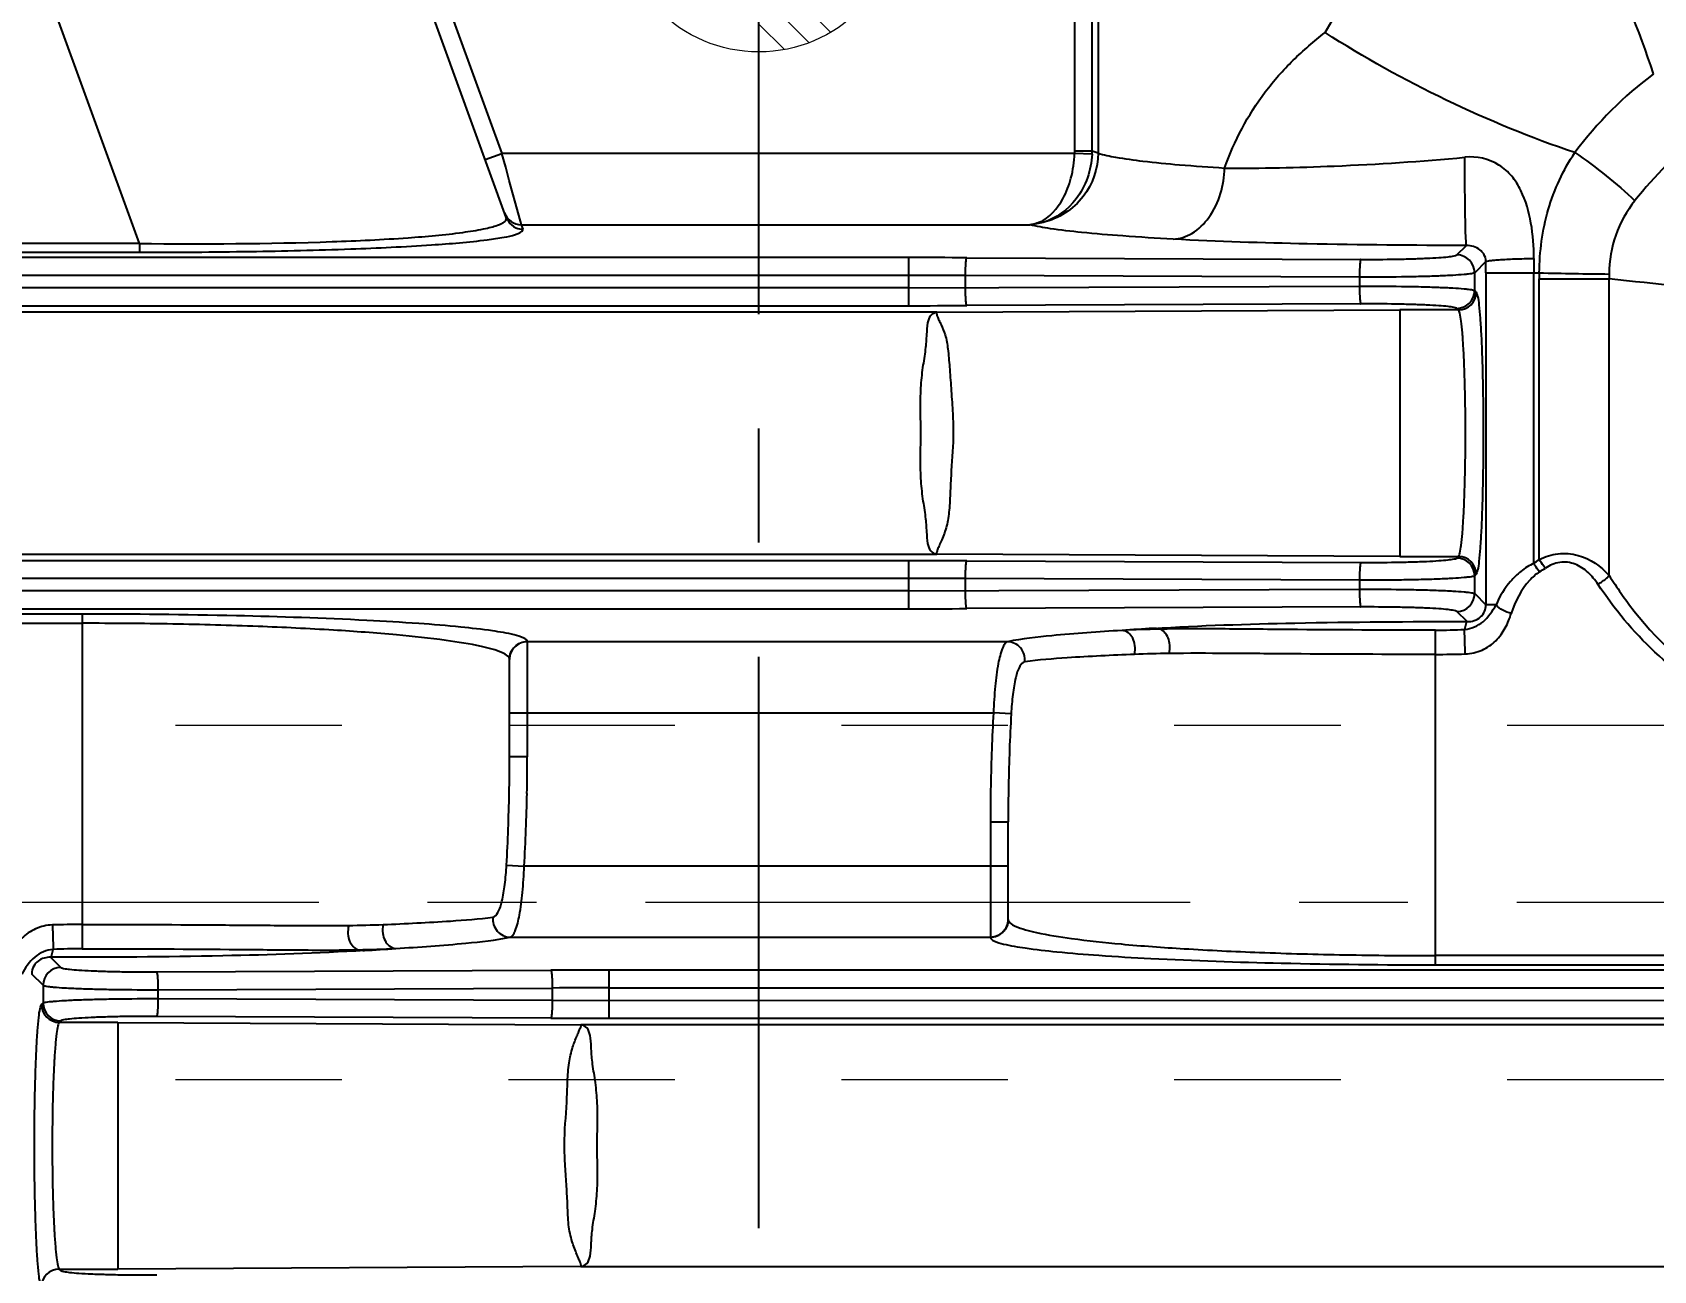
# Model space of a CAD drawing. Header units: millimetres. Extents: x 2634 to 3034, y 1430 to 1883.
# Drawn here: x 2813.12 to 2858.89, y 1745.28 to 1780.22 of the extents above; entities that cross this region are included whole.
import ezdxf
from ezdxf.enums import TextEntityAlignment as Align

# ---------------------------------------------------------------- set-up
doc = ezdxf.new("R2010")
doc.units = ezdxf.units.MM
doc.linetypes.add('CENTER', pattern=[0.6, 0.375, -0.075, 0.075, -0.075])
doc.linetypes.add('HIDDEN', pattern=[0.2, 0.1, -0.1])
doc.layers.add('cool', color=153, linetype='HIDDEN', lineweight=9)
doc.layers.add('epin', color=13, linetype='Continuous', lineweight=9)
doc.styles.add('TXT05', font='txt.shx', dxfattribs={"width": 0.5, "bigfont": 'gbcbig.shx'})

# ---------------------------------------------------------------- blocks, each defined once
blk = doc.blocks.new('epin_ejp_8')
at = {"layer": 'epin'}
h = blk.add_hatch(dxfattribs=at)
h.set_pattern_fill('_ANSI31', color=123, scale=0.2, angle=90)
h.set_pattern_definition([(135, (170.5, -113), (-0.4490128, -0.4490128), [])])
h.paths.add_polyline_path([(0, 4, 0.414214), (-4, 0), (0, 0)])
h.paths.add_polyline_path([(4, 0), (0, 0), (0, -4, 0.414214)])
at = {"layer": 'epin', "color": 1, "linetype": 'CENTER', "ltscale": 0.16}
for p, q in [((0, -4.4), (0, 4.4)), ((-4.4, 0), (4.4, 0))]:
    blk.add_line(p, q, dxfattribs=at)
at = {"layer": 'epin'}
blk.add_circle((0, 0), 4, dxfattribs=at)
at = {"layer": 'epin', "color": 6, "style": 'TXT05', "width": 0.5}
blk.add_text('%%c8', height=2.8, dxfattribs=at).set_placement((1.327, 1.8), align=Align.MIDDLE)

msp = doc.modelspace()

# ---------------------------------------------------------------- linework, layer by layer
at = {"color": 1, "linetype": 'CENTER', "ltscale": 43}
msp.add_line((2833.625, 1462.672), (2833.625, 1882.672), dxfattribs=at)
at = {"color": 7, "linetype": 'Continuous'}
for p, q in [((2816.143, 1774.265), (2813.438, 1781.695)), ((2824.713, 1781.365), (2826.373, 1776.804)), ((2842.538, 1781.347), (2842.538, 1776.804)), ((2843.033, 1776.87), (2843.033, 1781.347)), ((2826.495, 1774.999), (2824.209, 1781.28)), ((2843.205, 1781.175), (2843.205, 1776.819)), ((2825.9, 1776.632), (2826.373, 1776.804)), ((2842.538, 1776.804), (2826.373, 1776.804)), ((2826.478, 1776.418), (2826.373, 1776.804)), ((2843.031, 1776.783), (2842.536, 1776.804)), ((2843.033, 1776.87), (2842.538, 1776.87)), ((2843.205, 1776.819), (2843.033, 1776.87)), ((2826.58, 1776.046), (2826.478, 1776.418)), ((2826.673, 1775.704), (2826.58, 1776.046)), ((2826.755, 1775.405), (2826.673, 1775.704)), ((2826.921, 1774.796), (2826.755, 1775.405)), ((2826.967, 1774.669), (2826.921, 1774.796)), ((2826.921, 1774.796), (2841.275, 1774.796)), ((2816.143, 1774.265), (2764.246, 1774.254)), ((2764.246, 1774.017), (2816.143, 1774.017)), ((2816.143, 1774.265), (2816.143, 1774.017)), ((2853.332, 1773.941), (2853.603, 1774.211)), ((2837.846, 1773.867), (2764.246, 1773.867)), ((2837.846, 1773.867), (2837.846, 1772.51)), ((2839.497, 1773.864), (2850.621, 1773.817)), ((2854.152, 1773.757), (2853.835, 1773.439)), ((2839.457, 1773.362), (2764.246, 1773.365)), ((2839.457, 1773.016), (2839.457, 1773.362)), ((2850.581, 1773.315), (2839.457, 1773.362)), ((2850.581, 1773.315), (2850.581, 1773.062)), ((2853.835, 1772.938), (2853.835, 1773.439)), ((2854.153, 1773.436), (2854.153, 1764.065)), ((2854.153, 1773.436), (2855.659, 1773.436)), ((2855.502, 1765.241), (2855.502, 1773.436)), ((2855.658, 1765.348), (2855.658, 1773.267)), ((2855.658, 1773.267), (2857.632, 1773.267)), ((2857.632, 1764.894), (2857.632, 1773.267)), ((2837.846, 1773.012), (2764.246, 1773.012)), ((2837.846, 1773.012), (2850.581, 1773.062)), ((2853.835, 1772.938), (2853.879, 1772.893)), ((2764.246, 1772.51), (2837.846, 1772.51)), ((2838.653, 1772.325), (2764.246, 1772.325)), ((2838.653, 1772.325), (2851.722, 1772.392)), ((2850.621, 1772.56), (2839.497, 1772.513)), ((2853.376, 1772.392), (2851.722, 1772.392)), ((2851.722, 1772.392), (2851.724, 1765.431)), ((2853.332, 1772.436), (2853.376, 1772.392)), ((2764.246, 1765.497), (2838.653, 1765.497)), ((2837.846, 1765.313), (2764.246, 1765.313)), ((2837.846, 1765.313), (2837.846, 1763.956)), ((2851.724, 1765.431), (2838.653, 1765.497)), ((2839.497, 1765.309), (2850.621, 1765.262)), ((2851.724, 1765.431), (2853.376, 1765.431)), ((2853.376, 1765.431), (2853.332, 1765.387)), ((2853.879, 1764.929), (2853.835, 1764.885)), ((2853.835, 1764.384), (2853.835, 1764.885)), ((2839.457, 1764.807), (2764.246, 1764.811)), ((2837.846, 1764.458), (2764.246, 1764.458)), ((2837.846, 1764.458), (2850.581, 1764.508)), ((2839.457, 1764.461), (2839.457, 1764.807)), ((2850.581, 1764.76), (2839.457, 1764.807)), ((2850.581, 1764.76), (2850.581, 1764.508)), ((2853.835, 1764.384), (2854.153, 1764.065)), ((2764.246, 1763.956), (2837.846, 1763.956)), ((2850.621, 1764.006), (2839.497, 1763.959)), ((2854.437, 1764.065), (2854.153, 1764.065)), ((2814.521, 1763.806), (2764.246, 1763.806)), ((2764.246, 1763.547), (2814.521, 1763.547)), ((2814.521, 1763.806), (2814.521, 1754.36)), ((2853.622, 1763.592), (2853.332, 1763.881)), ((2827.09, 1759.773), (2827.09, 1763.027)), ((2840.649, 1763.027), (2827.09, 1763.027)), ((2852.73, 1753.907), (2852.73, 1763.353)), ((2826.587, 1759.773), (2826.587, 1762.524)), ((2826.587, 1761.018), (2840.249, 1761.018)), ((2840.749, 1760.99), (2840.249, 1761.018)), ((2827.09, 1759.773), (2826.587, 1759.773)), ((2840.161, 1757.94), (2840.161, 1754.686)), ((2840.161, 1757.94), (2840.664, 1757.94)), ((2840.664, 1755.188), (2840.664, 1757.94)), ((2826.502, 1756.723), (2827.001, 1756.694)), ((2840.664, 1756.694), (2827.001, 1756.694)), ((2826.602, 1754.686), (2840.161, 1754.686)), ((2813.629, 1754.121), (2813.918, 1753.831)), ((2884.165, 1754.166), (2852.73, 1754.166)), ((2852.73, 1753.907), (2884.18, 1753.907)), ((2813.416, 1753.329), (2813.098, 1753.647)), ((2816.63, 1753.707), (2827.754, 1753.754)), ((2829.404, 1752.4), (2829.404, 1753.757)), ((2884.277, 1753.757), (2829.404, 1753.757)), ((2813.416, 1753.329), (2813.416, 1752.828)), ((2816.67, 1753.205), (2827.794, 1753.252)), ((2816.67, 1752.952), (2816.67, 1753.205)), ((2816.67, 1752.952), (2827.794, 1752.906)), ((2827.794, 1753.252), (2827.794, 1752.906)), ((2829.404, 1753.255), (2884.374, 1753.255)), ((2813.372, 1752.783), (2813.416, 1752.828)), ((2827.794, 1752.906), (2884.558, 1752.902)), ((2813.874, 1752.282), (2813.918, 1752.326)), ((2815.526, 1752.282), (2813.874, 1752.282)), ((2815.526, 1752.282), (2828.598, 1752.215)), ((2815.526, 1752.282), (2815.526, 1745.321)), ((2827.754, 1752.403), (2816.63, 1752.45)), ((2903.005, 1752.215), (2828.598, 1752.215)), ((2829.404, 1752.4), (2903.005, 1752.4)), ((2813.919, 1745.277), (2813.874, 1745.321)), ((2813.874, 1745.321), (2815.526, 1745.321)), ((2828.598, 1745.387), (2815.526, 1745.321)), ((2828.598, 1745.387), (2903.005, 1745.387))]:
    msp.add_line(p, q, dxfattribs=at)
for centre, radius, start, end in [((2865.401, 1770.317), 10.9, 126.7116, 143.2886), ((2866.916, 1768.803), 10.851, 127.9397, 142.0598), ((2841.037, 1776.874), 1.996, 357.3739, 359.8727), ((2826.92, 1775.298), 0.502, 200.006, 270.0511), ((2837.848, 1382.343), 391.524, 89.75865, 90.0002), ((2853.331, 1773.438), 0.504, 0.1683, 89.8321), ((2724.955, 1773.435), 129.197, 0.00035, 0.14262), ((2901.022, 1773.414), 45.52, 179.4577, 179.9727), ((2867.231, 1773.263), 11.573, 179.1419, 179.9777), ((2861.356, 2052.193), 278.815, 268.82918, 269.23457), ((2865.451, 1773.367), 7.819, 179.7377, 180.7302), ((2853.331, 1772.939), 0.504, 270.1683, 359.8317), ((2853.375, 1772.895), 0.504, 270.1856, 359.7597), ((2837.848, 2164.034), 391.524, 269.9998, 270.24135), ((2837.848, 1373.788), 391.524, 89.75865, 90.0002), ((2853.331, 1764.883), 0.504, 0.1683, 89.8321), ((2853.375, 1764.927), 0.504, 0.2397, 89.8145), ((2851.843, 1770.732), 6.598, 303.6753, 305.3184), ((2851.929, 1770.939), 7.019, 302.1718, 303.7792), ((2853.331, 1764.385), 0.504, 270.1683, 359.8317), ((2837.848, 2155.48), 391.524, 269.9998, 270.24135), ((2827.089, 1762.524), 0.502, 89.943, 179.9785), ((2848.863, 1695.273), 68.253, 93.44822, 94.18826), ((2845.437, 1733.943), 29.442, 90.9762, 93.035), ((2844.705, 1762.224), 1.179, 78.696, 87.3914), ((2852.703, 1782.442), 19.089, 270.0811, 272.5456), ((2845.609, 1728.105), 34.592, 90.6688, 92.2799), ((2852.704, 1790.142), 27.474, 270.0545, 271.804), ((2893.45, 1757.958), 53.288, 176.7078, 177.8112), ((2895.123, 1757.957), 54.459, 176.808, 177.8741), ((2893.781, 1757.943), 53.62, 177.8083, 178.9054), ((2895.433, 1757.946), 54.769, 177.8741, 178.9381), ((2771.522, 1759.773), 55.065, 358.9381, 0.0003), ((2773.272, 1759.772), 53.817, 358.9079, 0.0014), ((2893.979, 1757.941), 53.817, 178.9079, 180.0014), ((2895.729, 1757.94), 55.065, 178.9381, 180.0003), ((2771.818, 1759.767), 54.769, 357.8741, 358.9381), ((2773.47, 1759.77), 53.62, 357.8083, 358.9054), ((2772.128, 1759.756), 54.459, 356.808, 357.8741), ((2773.801, 1759.755), 53.288, 356.7078, 357.8112), ((2814.547, 1727.567), 27.477, 90.0545, 91.8038), ((2821.642, 1789.606), 34.59, 270.6689, 272.28), ((2840.162, 1755.188), 0.502, 269.943, 359.9785), ((2814.547, 1735.265), 19.095, 90.0794, 92.5432), ((2821.814, 1783.768), 29.44, 270.9762, 273.0351), ((2822.546, 1755.488), 1.179, 258.6958, 267.3915), ((2818.384, 1822.486), 68.3, 273.44879, 274.18828), ((2813.92, 1753.328), 0.504, 90.2125, 179.8172), ((2829.403, 1362.244), 391.513, 89.99979, 90.24135), ((2829.403, 1380.111), 373.144, 89.99979, 90.24707), ((2813.876, 1752.786), 0.504, 180.2397, 269.8145), ((2813.92, 1752.829), 0.504, 180.1683, 269.8321), ((2829.403, 2143.924), 391.524, 269.75865, 270.0002), ((2813.876, 1744.817), 0.504, 90.1856, 179.7596)]:
    msp.add_arc(centre, radius, start, end, dxfattribs=at)
for points, knots in [([(2849.61, 1780.222), (2849.954, 1780.823), (2851.509, 1783.147), (2853.674, 1785.065), (2855.496, 1786.109)], [0, 0, 0, 0, 0.248048, 1, 1, 1, 1]), ([(2858.885, 1779.055), (2858.475, 1780.296), (2857.469, 1782.716), (2856.208, 1785.014), (2855.496, 1786.109)], [0, 0, 0, 0, 0.500038, 1, 1, 1, 1]), ([(2846.774, 1776.395), (2847.047, 1777.16), (2847.621, 1778.251), (2848.691, 1779.457), (2849.297, 1779.974), (2849.609, 1780.223)], [0, 0, 0, 0, 0.505149, 0.751771, 1, 1, 1, 1]), ([(2856.663, 1776.833), (2855.422, 1777.243), (2853.002, 1778.25), (2850.705, 1779.51), (2849.609, 1780.223)], [0, 0, 0, 0, 0.500038, 1, 1, 1, 1]), ([(2841.545, 1774.866), (2841.832, 1774.99), (2842.201, 1775.424), (2842.465, 1776.128), (2842.529, 1776.571), (2842.536, 1776.804)], [0, 0, 0, 0, 0.414475, 0.690377, 1, 1, 1, 1]), ([(2843.205, 1776.819), (2843.202, 1776.385), (2842.898, 1775.482), (2842.088, 1774.963), (2841.652, 1774.861)], [0, 0, 0, 0, 0.492307, 1, 1, 1, 1]), ([(2843.031, 1776.783), (2843.011, 1776.337), (2842.729, 1775.499), (2842.016, 1774.971), (2841.652, 1774.861)], [0, 0, 0, 0, 0.540373, 1, 1, 1, 1]), ([(2843.205, 1776.819), (2843.365, 1776.764), (2843.788, 1776.68), (2844.554, 1776.575), (2845.581, 1776.477), (2846.35, 1776.422), (2846.774, 1776.396)], [0, 0, 0, 0, 0.140703, 0.357395, 0.645514, 1, 1, 1, 1]), ([(2855.504, 1773.845), (2855.516, 1774.177), (2855.45, 1774.832), (2855.24, 1775.629), (2854.897, 1776.179), (2854.409, 1776.616), (2853.886, 1776.736), (2853.56, 1776.7)], [0, 0, 0, 0, 0.255448, 0.50279, 0.62495, 0.748079, 1, 1, 1, 1]), ([(2855.659, 1773.436), (2855.665, 1774.036), (2855.824, 1775.235), (2856.332, 1776.341), (2856.663, 1776.833)], [0, 0, 0, 0, 0.502734, 1, 1, 1, 1]), ([(2856.663, 1776.833), (2856.968, 1776.628), (2857.549, 1776.192), (2858.1, 1775.721), (2858.358, 1775.474)], [0, 0, 0, 0, 0.507648, 1, 1, 1, 1]), ([(2845.324, 1774.387), (2845.507, 1774.397), (2845.909, 1774.529), (2846.384, 1775.003), (2846.691, 1775.659), (2846.768, 1776.152), (2846.774, 1776.395)], [0, 0, 0, 0, 0.204509, 0.451201, 0.728096, 1, 1, 1, 1]), ([(2846.774, 1776.395), (2847.805, 1776.387), (2850.07, 1776.437), (2852.331, 1776.582), (2853.56, 1776.699)], [0, 0, 0, 0, 0.455012, 1, 1, 1, 1]), ([(2853.602, 1774.212), (2853.595, 1774.231), (2853.594, 1774.305), (2853.581, 1774.459), (2853.576, 1774.709), (2853.568, 1775.043), (2853.563, 1775.439), (2853.559, 1775.998), (2853.559, 1776.422), (2853.56, 1776.7)], [0, 0, 0, 0, 0.02502, 0.086755, 0.188566, 0.325531, 0.489209, 0.665327, 1, 1, 1, 1]), ([(2858.358, 1775.474), (2858.13, 1775.182), (2857.754, 1774.524), (2857.633, 1773.775), (2857.631, 1773.403)], [0, 0, 0, 0, 0.498917, 1, 1, 1, 1]), ([(2825.267, 1774.58), (2825.462, 1774.606), (2825.732, 1774.648), (2826.056, 1774.722), (2826.23, 1774.773), (2826.361, 1774.826), (2826.448, 1774.878), (2826.501, 1774.936), (2826.501, 1774.982), (2826.495, 1774.999)], [0, 0, 0, 0, 0.434928, 0.600654, 0.733549, 0.835309, 0.90864, 0.959129, 1, 1, 1, 1]), ([(2826.495, 1774.999), (2826.508, 1774.965), (2826.567, 1774.843), (2826.678, 1774.749), (2826.768, 1774.71)], [0, 0, 0, 0, 0.270225, 1, 1, 1, 1]), ([(2816.143, 1774.265), (2817.954, 1774.247), (2820.483, 1774.258), (2823.524, 1774.402), (2824.754, 1774.509), (2825.267, 1774.58)], [0, 0, 0, 0, 0.59482, 0.830071, 1, 1, 1, 1]), ([(2825.956, 1774.37), (2826.115, 1774.39), (2826.382, 1774.429), (2826.682, 1774.49), (2826.843, 1774.549), (2826.923, 1774.59), (2826.965, 1774.639), (2826.967, 1774.669)], [0, 0, 0, 0, 0.445091, 0.746506, 0.845294, 0.915701, 1, 1, 1, 1]), ([(2841.545, 1774.866), (2841.523, 1774.857), (2841.436, 1774.823), (2841.344, 1774.802), (2841.275, 1774.796)], [0, 0, 0, 0, 0.258464, 1, 1, 1, 1]), ([(2845.324, 1774.387), (2844.85, 1774.413), (2843.986, 1774.467), (2842.829, 1774.561), (2841.953, 1774.663), (2841.465, 1774.745), (2841.275, 1774.796)], [0, 0, 0, 0, 0.350087, 0.637021, 0.854935, 1, 1, 1, 1]), ([(2816.143, 1774.017), (2817.183, 1774.018), (2819.171, 1774.031), (2821.92, 1774.096), (2824.151, 1774.2), (2825.435, 1774.303), (2825.956, 1774.37)], [0, 0, 0, 0, 0.317769, 0.606925, 0.839735, 1, 1, 1, 1]), ([(2853.603, 1774.211), (2852.105, 1774.21), (2849.344, 1774.234), (2846.585, 1774.319), (2845.324, 1774.387)], [0, 0, 0, 0, 0.542705, 1, 1, 1, 1]), ([(2854.152, 1773.757), (2854.152, 1773.831), (2854.113, 1773.961), (2853.931, 1774.151), (2853.736, 1774.213), (2853.603, 1774.211)], [0, 0, 0, 0, 0.286215, 0.485803, 1, 1, 1, 1]), ([(2839.457, 1773.362), (2839.457, 1773.422), (2839.46, 1773.537), (2839.466, 1773.674), (2839.475, 1773.766), (2839.481, 1773.814), (2839.488, 1773.844), (2839.493, 1773.861), (2839.497, 1773.864)], [0, 0, 0, 0, 0.357181, 0.68482, 0.811314, 0.906715, 0.969738, 1, 1, 1, 1]), ([(2850.621, 1773.817), (2850.616, 1773.814), (2850.611, 1773.797), (2850.6, 1773.747), (2850.591, 1773.644), (2850.583, 1773.492), (2850.581, 1773.377), (2850.581, 1773.315)], [0, 0, 0, 0, 0.031565, 0.095596, 0.315408, 0.632183, 1, 1, 1, 1]), ([(2850.621, 1773.817), (2850.951, 1773.816), (2851.435, 1773.818), (2852.054, 1773.832), (2852.457, 1773.847), (2852.794, 1773.866), (2853.056, 1773.884), (2853.222, 1773.911), (2853.312, 1773.924), (2853.332, 1773.941)], [0, 0, 0, 0, 0.364577, 0.533055, 0.683251, 0.809431, 0.906475, 0.97018, 1, 1, 1, 1]), ([(2854.152, 1773.757), (2854.161, 1773.765), (2854.198, 1773.772), (2854.268, 1773.786), (2854.381, 1773.797), (2854.614, 1773.816), (2854.994, 1773.833), (2855.321, 1773.842), (2855.504, 1773.845)], [0, 0, 0, 0, 0.025331, 0.078286, 0.161148, 0.275779, 0.59654, 1, 1, 1, 1]), ([(2853.835, 1773.439), (2853.826, 1773.432), (2853.794, 1773.423), (2853.734, 1773.411), (2853.644, 1773.399), (2853.471, 1773.382), (2853.189, 1773.363), (2852.784, 1773.345), (2852.3, 1773.33), (2851.557, 1773.316), (2850.977, 1773.313), (2850.581, 1773.315)], [0, 0, 0, 0, 0.010277, 0.029236, 0.056952, 0.093274, 0.190206, 0.316349, 0.46664, 0.635211, 1, 1, 1, 1]), ([(2863.031, 1772.687), (2862.546, 1772.74), (2860.746, 1772.932), (2858.947, 1773.126), (2857.632, 1773.267)], [0, 0, 0, 0, 0.269306, 1, 1, 1, 1]), ([(2839.497, 1772.513), (2839.493, 1772.516), (2839.488, 1772.533), (2839.481, 1772.563), (2839.475, 1772.611), (2839.466, 1772.703), (2839.46, 1772.84), (2839.457, 1772.955), (2839.457, 1773.016)], [0, 0, 0, 0, 0.030262, 0.093285, 0.188686, 0.31518, 0.642819, 1, 1, 1, 1]), ([(2850.581, 1773.062), (2850.977, 1773.064), (2851.557, 1773.061), (2852.3, 1773.047), (2852.784, 1773.032), (2853.189, 1773.014), (2853.471, 1772.995), (2853.644, 1772.978), (2853.734, 1772.967), (2853.794, 1772.954), (2853.826, 1772.945), (2853.835, 1772.938)], [0, 0, 0, 0, 0.364789, 0.53336, 0.683652, 0.809794, 0.906726, 0.943048, 0.970764, 0.989723, 1, 1, 1, 1]), ([(2850.581, 1773.062), (2850.581, 1773), (2850.583, 1772.885), (2850.591, 1772.733), (2850.6, 1772.63), (2850.611, 1772.58), (2850.616, 1772.563), (2850.621, 1772.56)], [0, 0, 0, 0, 0.368118, 0.685103, 0.90461, 0.968499, 1, 1, 1, 1]), ([(2853.879, 1772.893), (2853.888, 1772.882), (2853.903, 1772.844), (2853.932, 1772.725), (2853.962, 1772.49), (2853.994, 1772.116), (2854.022, 1771.625), (2854.046, 1771.037), (2854.07, 1770.121), (2854.081, 1768.911), (2854.07, 1767.701), (2854.046, 1766.786), (2854.022, 1766.198), (2853.994, 1765.707), (2853.962, 1765.332), (2853.932, 1765.097), (2853.903, 1764.979), (2853.888, 1764.941), (2853.879, 1764.929)], [0, 0, 0, 0, 0.005529, 0.014941, 0.046191, 0.093909, 0.156207, 0.230747, 0.314938, 0.5, 0.685062, 0.769252, 0.843793, 0.906091, 0.953809, 0.985058, 0.994471, 1, 1, 1, 1]), ([(2838.653, 1772.325), (2838.588, 1772.315), (2838.447, 1772.245), (2838.373, 1771.99), (2838.359, 1771.667), (2838.33, 1771.243), (2838.24, 1770.744), (2838.181, 1770.172), (2838.177, 1769.553), (2838.195, 1768.911), (2838.177, 1768.27), (2838.181, 1767.65), (2838.24, 1767.079), (2838.331, 1766.58), (2838.358, 1766.155), (2838.373, 1765.833), (2838.448, 1765.578), (2838.588, 1765.507), (2838.653, 1765.497)], [0, 0, 0, 0, 0.027597, 0.059744, 0.105721, 0.165963, 0.238473, 0.320243, 0.408463, 0.500017, 0.591572, 0.67978, 0.76154, 0.834058, 0.894303, 0.94028, 0.972432, 1, 1, 1, 1]), ([(2838.653, 1772.325), (2838.641, 1772.316), (2838.645, 1772.262), (2838.67, 1772.191), (2838.715, 1772.087), (2838.796, 1771.922), (2838.908, 1771.661), (2838.973, 1771.255), (2839.01, 1770.752), (2839.053, 1770.171), (2839.095, 1769.555), (2839.13, 1768.777), (2839.066, 1768.023), (2839.028, 1767.29), (2839.011, 1766.766), (2838.944, 1766.297), (2838.821, 1765.974), (2838.726, 1765.76), (2838.675, 1765.637), (2838.645, 1765.561), (2838.641, 1765.506), (2838.653, 1765.497)], [0, 0, 0, 0, 0.006584, 0.018919, 0.035276, 0.054289, 0.098529, 0.156944, 0.230548, 0.316626, 0.408549, 0.496936, 0.652588, 0.734472, 0.813549, 0.8793, 0.937602, 0.961819, 0.980883, 0.993684, 1, 1, 1, 1]), ([(2853.332, 1772.436), (2853.312, 1772.453), (2853.222, 1772.467), (2853.056, 1772.493), (2852.794, 1772.511), (2852.457, 1772.53), (2852.054, 1772.545), (2851.435, 1772.559), (2850.951, 1772.562), (2850.621, 1772.56)], [0, 0, 0, 0, 0.029822, 0.093526, 0.190571, 0.31675, 0.466946, 0.635424, 1, 1, 1, 1]), ([(2853.376, 1765.431), (2853.386, 1765.439), (2853.401, 1765.473), (2853.43, 1765.576), (2853.46, 1765.783), (2853.492, 1766.111), (2853.52, 1766.54), (2853.544, 1767.054), (2853.568, 1767.854), (2853.579, 1768.912), (2853.568, 1769.969), (2853.544, 1770.769), (2853.52, 1771.283), (2853.492, 1771.712), (2853.46, 1772.039), (2853.43, 1772.246), (2853.401, 1772.35), (2853.386, 1772.383), (2853.376, 1772.392)], [0, 0, 0, 0, 0.005482, 0.015044, 0.046705, 0.094436, 0.156606, 0.23107, 0.315174, 0.500028, 0.684879, 0.768973, 0.843437, 0.905597, 0.953319, 0.984969, 0.994525, 1, 1, 1, 1]), ([(2839.457, 1764.807), (2839.457, 1764.867), (2839.46, 1764.983), (2839.466, 1765.12), (2839.475, 1765.212), (2839.481, 1765.26), (2839.488, 1765.29), (2839.493, 1765.306), (2839.497, 1765.309)], [0, 0, 0, 0, 0.357181, 0.68482, 0.811314, 0.906715, 0.969738, 1, 1, 1, 1]), ([(2850.621, 1765.262), (2850.951, 1765.261), (2851.435, 1765.264), (2852.054, 1765.278), (2852.457, 1765.292), (2852.794, 1765.311), (2853.056, 1765.33), (2853.222, 1765.356), (2853.312, 1765.369), (2853.332, 1765.387)], [0, 0, 0, 0, 0.364577, 0.533055, 0.683251, 0.809431, 0.906475, 0.97018, 1, 1, 1, 1]), ([(2855.658, 1765.348), (2855.823, 1765.431), (2856.189, 1765.544), (2856.926, 1765.484), (2857.399, 1765.154), (2857.632, 1764.894)], [0, 0, 0, 0, 0.256363, 0.517529, 1, 1, 1, 1]), ([(2855.832, 1765.105), (2855.816, 1765.123), (2855.753, 1765.2), (2855.696, 1765.283), (2855.658, 1765.348)], [0, 0, 0, 0, 0.240471, 1, 1, 1, 1]), ([(2857.312, 1764.651), (2857.233, 1764.77), (2857.049, 1764.995), (2856.683, 1765.246), (2856.231, 1765.306), (2855.952, 1765.186), (2855.832, 1765.105)], [0, 0, 0, 0, 0.247334, 0.497274, 0.749044, 1, 1, 1, 1]), ([(2850.621, 1765.262), (2850.616, 1765.259), (2850.611, 1765.242), (2850.6, 1765.192), (2850.591, 1765.089), (2850.583, 1764.938), (2850.581, 1764.822), (2850.581, 1764.76)], [0, 0, 0, 0, 0.031565, 0.095596, 0.315408, 0.632183, 1, 1, 1, 1]), ([(2853.835, 1764.885), (2853.826, 1764.877), (2853.794, 1764.868), (2853.734, 1764.856), (2853.644, 1764.845), (2853.471, 1764.827), (2853.189, 1764.809), (2852.784, 1764.79), (2852.3, 1764.776), (2851.557, 1764.762), (2850.977, 1764.759), (2850.581, 1764.76)], [0, 0, 0, 0, 0.010277, 0.029236, 0.056952, 0.093274, 0.190206, 0.316349, 0.46664, 0.635211, 1, 1, 1, 1]), ([(2855.502, 1765.241), (2855.374, 1765.177), (2855.135, 1765.028), (2854.749, 1764.648), (2854.541, 1764.303), (2854.437, 1764.065)], [0, 0, 0, 0, 0.265077, 0.518167, 1, 1, 1, 1]), ([(2855.667, 1764.998), (2855.563, 1764.933), (2855.198, 1764.613), (2854.981, 1764.162), (2854.868, 1763.823)], [0, 0, 0, 0, 0.253952, 1, 1, 1, 1]), ([(2855.666, 1764.998), (2855.619, 1765.056), (2855.563, 1765.136), (2855.513, 1765.22), (2855.502, 1765.241)], [0, 0, 0, 0, 0.76228, 1, 1, 1, 1]), ([(2857.312, 1764.651), (2857.403, 1764.698), (2857.515, 1764.776), (2857.611, 1764.87), (2857.632, 1764.894)], [0, 0, 0, 0, 0.765289, 1, 1, 1, 1]), ([(2857.632, 1764.894), (2857.848, 1764.552), (2858.779, 1763.212), (2860.062, 1762.043), (2861.197, 1761.562)], [0, 0, 0, 0, 0.247224, 1, 1, 1, 1]), ([(2839.497, 1763.959), (2839.493, 1763.962), (2839.488, 1763.979), (2839.481, 1764.008), (2839.475, 1764.057), (2839.466, 1764.149), (2839.46, 1764.286), (2839.457, 1764.401), (2839.457, 1764.461)], [0, 0, 0, 0, 0.030262, 0.093285, 0.188686, 0.31518, 0.642819, 1, 1, 1, 1]), ([(2850.581, 1764.508), (2850.977, 1764.509), (2851.557, 1764.507), (2852.3, 1764.492), (2852.784, 1764.478), (2853.189, 1764.46), (2853.471, 1764.441), (2853.644, 1764.424), (2853.734, 1764.412), (2853.794, 1764.4), (2853.826, 1764.391), (2853.835, 1764.384)], [0, 0, 0, 0, 0.364789, 0.53336, 0.683652, 0.809794, 0.906726, 0.943048, 0.970764, 0.989723, 1, 1, 1, 1]), ([(2850.581, 1764.508), (2850.581, 1764.446), (2850.583, 1764.33), (2850.591, 1764.179), (2850.6, 1764.076), (2850.611, 1764.026), (2850.616, 1764.009), (2850.621, 1764.006)], [0, 0, 0, 0, 0.368118, 0.685103, 0.90461, 0.968499, 1, 1, 1, 1]), ([(2861.089, 1761.319), (2860.287, 1761.64), (2858.853, 1762.631), (2857.776, 1763.958), (2857.312, 1764.651)], [0, 0, 0, 0, 0.508679, 1, 1, 1, 1]), ([(2853.332, 1763.881), (2853.312, 1763.899), (2853.222, 1763.912), (2853.056, 1763.939), (2852.794, 1763.957), (2852.457, 1763.976), (2852.054, 1763.99), (2851.435, 1764.005), (2850.951, 1764.007), (2850.621, 1764.006)], [0, 0, 0, 0, 0.029822, 0.093526, 0.190571, 0.31675, 0.466946, 0.635424, 1, 1, 1, 1]), ([(2853.551, 1763.371), (2853.738, 1763.387), (2854.121, 1763.558), (2854.337, 1763.892), (2854.437, 1764.065)], [0, 0, 0, 0, 0.484491, 1, 1, 1, 1]), ([(2853.622, 1763.592), (2853.756, 1763.587), (2854.033, 1763.672), (2854.154, 1763.942), (2854.153, 1764.065)], [0, 0, 0, 0, 0.52011, 1, 1, 1, 1]), ([(2854.868, 1763.823), (2854.785, 1763.844), (2854.629, 1763.904), (2854.488, 1764.002), (2854.437, 1764.065)], [0, 0, 0, 0, 0.513893, 1, 1, 1, 1]), ([(2826.716, 1763.219), (2826.515, 1763.269), (2826.013, 1763.351), (2825.115, 1763.454), (2823.932, 1763.55), (2821.821, 1763.674), (2818.653, 1763.777), (2815.973, 1763.808), (2814.521, 1763.806)], [0, 0, 0, 0, 0.050674, 0.124718, 0.221924, 0.342008, 0.643667, 1, 1, 1, 1]), ([(2826.587, 1762.529), (2826.587, 1762.564), (2826.524, 1762.649), (2826.256, 1762.781), (2825.665, 1762.932), (2824.667, 1763.09), (2823.274, 1763.238), (2821.505, 1763.367), (2819.399, 1763.467), (2817.033, 1763.532), (2815.376, 1763.546), (2814.521, 1763.546)], [0, 0, 0, 0, 0.008585, 0.022929, 0.074018, 0.156869, 0.271806, 0.418017, 0.592726, 0.789944, 1, 1, 1, 1]), ([(2844.758, 1763.403), (2846.089, 1763.484), (2849.044, 1763.577), (2852, 1763.599), (2853.622, 1763.592)], [0, 0, 0, 0, 0.451038, 1, 1, 1, 1]), ([(2853.622, 1763.592), (2853.6, 1763.579), (2853.577, 1763.494), (2853.56, 1763.423), (2853.551, 1763.371)], [0, 0, 0, 0, 0.327082, 1, 1, 1, 1]), ([(2853.569, 1762.682), (2853.731, 1762.686), (2854.051, 1762.761), (2854.445, 1763.032), (2854.715, 1763.405), (2854.822, 1763.683), (2854.868, 1763.823)], [0, 0, 0, 0, 0.263717, 0.517993, 0.761869, 1, 1, 1, 1]), ([(2826.587, 1762.529), (2826.587, 1762.657), (2826.694, 1762.925), (2826.961, 1763.031), (2827.09, 1763.031)], [0, 0, 0, 0, 0.499757, 1, 1, 1, 1]), ([(2827.09, 1763.031), (2827.084, 1763.076), (2826.937, 1763.163), (2826.81, 1763.196), (2826.716, 1763.219)], [0, 0, 0, 0, 0.316723, 1, 1, 1, 1]), ([(2840.649, 1763.027), (2840.619, 1763.019), (2840.557, 1762.961), (2840.458, 1762.754), (2840.363, 1762.346), (2840.289, 1761.734), (2840.259, 1761.269), (2840.249, 1761.018)], [0, 0, 0, 0, 0.044247, 0.112378, 0.330347, 0.639618, 1, 1, 1, 1]), ([(2843.879, 1763.344), (2843.217, 1763.306), (2842.138, 1763.228), (2841.06, 1763.11), (2840.649, 1763.027)], [0, 0, 0, 0, 0.612371, 1, 1, 1, 1]), ([(2841.132, 1762.457), (2841.148, 1762.594), (2841.064, 1762.891), (2840.783, 1763.025), (2840.649, 1763.026)], [0, 0, 0, 0, 0.505347, 1, 1, 1, 1]), ([(2844.233, 1762.669), (2844.252, 1762.75), (2844.259, 1762.909), (2844.194, 1763.122), (2844.07, 1763.286), (2843.943, 1763.341), (2843.879, 1763.344)], [0, 0, 0, 0, 0.293182, 0.544969, 0.772911, 1, 1, 1, 1]), ([(2852.73, 1763.353), (2851.345, 1763.351), (2849.325, 1763.361), (2846.728, 1763.388), (2845.514, 1763.391), (2844.936, 1763.381)], [0, 0, 0, 0, 0.532804, 0.777512, 1, 1, 1, 1]), ([(2845.205, 1762.695), (2845.225, 1762.772), (2845.235, 1762.925), (2845.183, 1763.18), (2845.048, 1763.355), (2844.936, 1763.381)], [0, 0, 0, 0, 0.30193, 0.564392, 1, 1, 1, 1]), ([(2853.569, 1762.682), (2853.566, 1762.743), (2853.558, 1762.973), (2853.55, 1763.203), (2853.551, 1763.371)], [0, 0, 0, 0, 0.267526, 1, 1, 1, 1]), ([(2844.233, 1762.669), (2843.598, 1762.644), (2842.563, 1762.592), (2841.529, 1762.513), (2841.132, 1762.457)], [0, 0, 0, 0, 0.613208, 1, 1, 1, 1]), ([(2852.73, 1762.668), (2851.381, 1762.667), (2849.42, 1762.675), (2846.911, 1762.696), (2845.752, 1762.701), (2845.205, 1762.694)], [0, 0, 0, 0, 0.537826, 0.781898, 1, 1, 1, 1]), ([(2841.132, 1762.457), (2841.071, 1762.449), (2840.949, 1762.284), (2840.861, 1761.974), (2840.785, 1761.515), (2840.759, 1761.174), (2840.749, 1760.99)], [0, 0, 0, 0, 0.118993, 0.33776, 0.645313, 1, 1, 1, 1]), ([(2826.119, 1755.255), (2826.18, 1755.264), (2826.302, 1755.429), (2826.39, 1755.739), (2826.466, 1756.197), (2826.492, 1756.539), (2826.502, 1756.723)], [0, 0, 0, 0, 0.118993, 0.33776, 0.645313, 1, 1, 1, 1]), ([(2826.602, 1754.686), (2826.632, 1754.694), (2826.694, 1754.752), (2826.792, 1754.958), (2826.888, 1755.366), (2826.962, 1755.978), (2826.991, 1756.444), (2827.001, 1756.694)], [0, 0, 0, 0, 0.044247, 0.112378, 0.330347, 0.639618, 1, 1, 1, 1]), ([(2823.018, 1755.043), (2823.653, 1755.069), (2824.688, 1755.121), (2825.722, 1755.199), (2826.119, 1755.255)], [0, 0, 0, 0, 0.613211, 1, 1, 1, 1]), ([(2826.119, 1755.255), (2826.103, 1755.119), (2826.187, 1754.822), (2826.468, 1754.688), (2826.602, 1754.686)], [0, 0, 0, 0, 0.505347, 1, 1, 1, 1]), ([(2813.682, 1755.031), (2813.52, 1755.026), (2813.2, 1754.952), (2812.805, 1754.681), (2812.536, 1754.308), (2812.429, 1754.029), (2812.383, 1753.89)], [0, 0, 0, 0, 0.263716, 0.517992, 0.761868, 1, 1, 1, 1]), ([(2813.682, 1755.031), (2813.685, 1754.97), (2813.693, 1754.74), (2813.7, 1754.51), (2813.7, 1754.341)], [0, 0, 0, 0, 0.267523, 1, 1, 1, 1]), ([(2814.521, 1755.045), (2815.87, 1755.046), (2817.831, 1755.038), (2820.34, 1755.016), (2821.499, 1755.012), (2822.046, 1755.018)], [0, 0, 0, 0, 0.537822, 0.781895, 1, 1, 1, 1]), ([(2822.046, 1755.018), (2822.026, 1754.941), (2822.015, 1754.788), (2822.067, 1754.532), (2822.203, 1754.358), (2822.315, 1754.332)], [0, 0, 0, 0, 0.30193, 0.564392, 1, 1, 1, 1]), ([(2823.018, 1755.043), (2822.998, 1754.963), (2822.992, 1754.804), (2823.057, 1754.591), (2823.181, 1754.427), (2823.308, 1754.372), (2823.372, 1754.369)], [0, 0, 0, 0, 0.293182, 0.544969, 0.772912, 1, 1, 1, 1]), ([(2840.664, 1755.183), (2840.663, 1755.055), (2840.557, 1754.788), (2840.289, 1754.682), (2840.161, 1754.682)], [0, 0, 0, 0, 0.499757, 1, 1, 1, 1]), ([(2840.664, 1755.184), (2840.664, 1755.149), (2840.726, 1755.064), (2840.995, 1754.931), (2841.586, 1754.78), (2842.584, 1754.623), (2843.977, 1754.474), (2845.745, 1754.346), (2847.851, 1754.245), (2850.218, 1754.181), (2851.875, 1754.166), (2852.73, 1754.166)], [0, 0, 0, 0, 0.008585, 0.022929, 0.074018, 0.156869, 0.271806, 0.418017, 0.592726, 0.789945, 1, 1, 1, 1]), ([(2813.7, 1754.341), (2813.513, 1754.326), (2813.13, 1754.155), (2812.914, 1753.82), (2812.814, 1753.647)], [0, 0, 0, 0, 0.484475, 1, 1, 1, 1]), ([(2813.629, 1754.121), (2813.65, 1754.134), (2813.674, 1754.219), (2813.691, 1754.29), (2813.7, 1754.341)], [0, 0, 0, 0, 0.32709, 1, 1, 1, 1]), ([(2822.493, 1754.31), (2821.162, 1754.229), (2818.207, 1754.136), (2815.251, 1754.114), (2813.629, 1754.121)], [0, 0, 0, 0, 0.451041, 1, 1, 1, 1]), ([(2814.521, 1754.36), (2815.905, 1754.362), (2817.925, 1754.351), (2820.523, 1754.325), (2821.737, 1754.321), (2822.315, 1754.332)], [0, 0, 0, 0, 0.532803, 0.777512, 1, 1, 1, 1]), ([(2823.372, 1754.369), (2824.034, 1754.407), (2825.113, 1754.484), (2826.191, 1754.603), (2826.602, 1754.686)], [0, 0, 0, 0, 0.61237, 1, 1, 1, 1]), ([(2840.161, 1754.681), (2840.167, 1754.637), (2840.314, 1754.55), (2840.44, 1754.517), (2840.535, 1754.494)], [0, 0, 0, 0, 0.31684, 1, 1, 1, 1]), ([(2840.535, 1754.494), (2840.735, 1754.444), (2841.237, 1754.362), (2842.135, 1754.259), (2843.318, 1754.163), (2845.429, 1754.039), (2848.597, 1753.936), (2851.278, 1753.905), (2852.73, 1753.907)], [0, 0, 0, 0, 0.050653, 0.124682, 0.221879, 0.341962, 0.643634, 1, 1, 1, 1]), ([(2813.629, 1754.121), (2813.507, 1754.125), (2813.312, 1754.068), (2813.134, 1753.868), (2813.097, 1753.725), (2813.098, 1753.647)], [0, 0, 0, 0, 0.465135, 0.703912, 1, 1, 1, 1]), ([(2813.919, 1753.831), (2813.925, 1753.824), (2813.952, 1753.815), (2814.034, 1753.795), (2814.197, 1753.776), (2814.456, 1753.755), (2814.794, 1753.737), (2815.197, 1753.722), (2815.816, 1753.708), (2816.3, 1753.705), (2816.63, 1753.707)], [0, 0, 0, 0, 0.010534, 0.029652, 0.093845, 0.190807, 0.316847, 0.467095, 0.635535, 1, 1, 1, 1]), ([(2816.67, 1753.205), (2816.67, 1753.27), (2816.668, 1753.385), (2816.66, 1753.535), (2816.651, 1753.634), (2816.64, 1753.684), (2816.635, 1753.704), (2816.63, 1753.707)], [0, 0, 0, 0, 0.385712, 0.681497, 0.894989, 0.964806, 1, 1, 1, 1]), ([(2827.754, 1753.754), (2827.758, 1753.751), (2827.763, 1753.734), (2827.77, 1753.704), (2827.776, 1753.656), (2827.785, 1753.564), (2827.791, 1753.427), (2827.794, 1753.312), (2827.794, 1753.252)], [0, 0, 0, 0, 0.030262, 0.093285, 0.188687, 0.31518, 0.642819, 1, 1, 1, 1]), ([(2813.416, 1753.329), (2813.425, 1753.322), (2813.457, 1753.313), (2813.517, 1753.301), (2813.607, 1753.289), (2813.78, 1753.272), (2814.062, 1753.253), (2814.467, 1753.235), (2814.951, 1753.22), (2815.694, 1753.206), (2816.274, 1753.203), (2816.67, 1753.205)], [0, 0, 0, 0, 0.010277, 0.029237, 0.056954, 0.093276, 0.19021, 0.316353, 0.466645, 0.635215, 1, 1, 1, 1]), ([(2813.416, 1752.828), (2813.425, 1752.835), (2813.457, 1752.844), (2813.517, 1752.857), (2813.607, 1752.868), (2813.78, 1752.885), (2814.062, 1752.904), (2814.467, 1752.922), (2814.951, 1752.937), (2815.694, 1752.951), (2816.274, 1752.954), (2816.67, 1752.952)], [0, 0, 0, 0, 0.010277, 0.029236, 0.056952, 0.093274, 0.190206, 0.316349, 0.46664, 0.635211, 1, 1, 1, 1]), ([(2816.63, 1752.45), (2816.634, 1752.453), (2816.639, 1752.47), (2816.651, 1752.52), (2816.66, 1752.623), (2816.668, 1752.775), (2816.67, 1752.89), (2816.67, 1752.952)], [0, 0, 0, 0, 0.031565, 0.095596, 0.315408, 0.632183, 1, 1, 1, 1]), ([(2813.372, 1744.819), (2813.363, 1744.831), (2813.348, 1744.869), (2813.319, 1744.987), (2813.289, 1745.222), (2813.257, 1745.597), (2813.229, 1746.088), (2813.205, 1746.676), (2813.181, 1747.591), (2813.17, 1748.801), (2813.181, 1750.011), (2813.205, 1750.927), (2813.229, 1751.515), (2813.257, 1752.006), (2813.289, 1752.38), (2813.319, 1752.615), (2813.348, 1752.734), (2813.363, 1752.772), (2813.372, 1752.783)], [0, 0, 0, 0, 0.005529, 0.014941, 0.046191, 0.093909, 0.156207, 0.230747, 0.314938, 0.5, 0.685062, 0.769252, 0.843793, 0.906091, 0.953809, 0.985058, 0.994471, 1, 1, 1, 1]), ([(2827.794, 1752.906), (2827.794, 1752.845), (2827.791, 1752.73), (2827.785, 1752.593), (2827.776, 1752.501), (2827.77, 1752.453), (2827.763, 1752.423), (2827.758, 1752.406), (2827.754, 1752.403)], [0, 0, 0, 0, 0.357181, 0.68482, 0.811314, 0.906715, 0.969738, 1, 1, 1, 1]), ([(2813.874, 1752.282), (2813.865, 1752.274), (2813.85, 1752.24), (2813.821, 1752.136), (2813.791, 1751.929), (2813.759, 1751.602), (2813.731, 1751.173), (2813.707, 1750.659), (2813.683, 1749.859), (2813.672, 1748.801), (2813.683, 1747.744), (2813.707, 1746.944), (2813.731, 1746.43), (2813.759, 1746.001), (2813.791, 1745.673), (2813.821, 1745.466), (2813.85, 1745.363), (2813.865, 1745.329), (2813.874, 1745.321)], [0, 0, 0, 0, 0.005482, 0.015044, 0.046705, 0.094436, 0.156606, 0.23107, 0.315174, 0.500028, 0.684879, 0.768973, 0.843437, 0.905597, 0.953319, 0.984969, 0.994525, 1, 1, 1, 1]), ([(2816.63, 1752.45), (2816.3, 1752.452), (2815.816, 1752.449), (2815.197, 1752.435), (2814.794, 1752.42), (2814.457, 1752.401), (2814.195, 1752.383), (2814.029, 1752.357), (2813.939, 1752.343), (2813.918, 1752.326)], [0, 0, 0, 0, 0.364577, 0.533055, 0.683251, 0.809431, 0.906475, 0.97018, 1, 1, 1, 1]), ([(2828.598, 1745.387), (2828.607, 1745.394), (2828.606, 1745.438), (2828.583, 1745.502), (2828.542, 1745.606), (2828.459, 1745.802), (2828.337, 1746.12), (2828.235, 1746.587), (2828.229, 1747.11), (2828.197, 1747.66), (2828.159, 1748.229), (2828.115, 1749.026), (2828.202, 1749.824), (2828.221, 1750.596), (2828.25, 1751.115), (2828.35, 1751.547), (2828.461, 1751.838), (2828.541, 1752.015), (2828.581, 1752.11), (2828.606, 1752.168), (2828.607, 1752.209), (2828.598, 1752.215)], [0, 0, 0, 0, 0.005086, 0.015422, 0.031301, 0.052346, 0.107883, 0.177904, 0.257149, 0.333265, 0.41582, 0.503464, 0.677423, 0.761081, 0.837066, 0.901187, 0.951706, 0.970975, 0.985616, 0.995194, 1, 1, 1, 1]), ([(2828.598, 1745.387), (2828.662, 1745.397), (2828.803, 1745.468), (2828.878, 1745.722), (2828.892, 1746.045), (2828.92, 1746.469), (2829.011, 1746.969), (2829.07, 1747.54), (2829.073, 1748.16), (2829.056, 1748.801), (2829.073, 1749.443), (2829.07, 1750.062), (2829.011, 1750.634), (2828.92, 1751.133), (2828.892, 1751.557), (2828.878, 1751.88), (2828.804, 1752.135), (2828.662, 1752.205), (2828.598, 1752.215)], [0, 0, 0, 0, 0.027562, 0.059721, 0.105694, 0.165923, 0.238441, 0.320201, 0.408421, 0.499987, 0.591543, 0.679754, 0.761519, 0.834033, 0.894285, 0.940263, 0.972401, 1, 1, 1, 1]), ([(2813.919, 1745.277), (2813.939, 1745.259), (2814.029, 1745.246), (2814.195, 1745.22), (2814.457, 1745.201), (2814.794, 1745.182), (2815.197, 1745.168), (2815.816, 1745.154), (2816.3, 1745.151), (2816.63, 1745.152)], [0, 0, 0, 0, 0.029787, 0.093479, 0.190532, 0.316719, 0.466921, 0.635407, 1, 1, 1, 1])]:
    msp.add_open_spline(points, degree=3, knots=knots, dxfattribs=at)
for points in [[(2826.768, 1774.71), (2826.831, 1774.683), (2826.9, 1774.669), (2826.967, 1774.669)], [(2841.652, 1774.861), (2841.53, 1774.825), (2841.402, 1774.802), (2841.275, 1774.796)], [(2841.652, 1774.861), (2841.617, 1774.857), (2841.58, 1774.859), (2841.545, 1774.866)]]:
    msp.add_open_spline(points, degree=3, dxfattribs=at)
at = {"layer": 'cool', "ltscale": 47}
for p, q in [((2647.955, 1760.672), (3019.295, 1760.672)), ((2647.955, 1750.672), (3019.295, 1750.672))]:
    msp.add_line(p, q, dxfattribs=at)
at = {"layer": 'cool', "color": 1, "linetype": 'CENTER', "ltscale": 41}
msp.add_line((2633.625, 1755.672), (3033.625, 1755.672), dxfattribs=at)

# ---------------------------------------------------------------- block references
at = {"layer": 'epin'}
msp.add_blockref('epin_ejp_8', (2833.625, 1783.672), dxfattribs=at)

doc.saveas('drawing.dxf')
